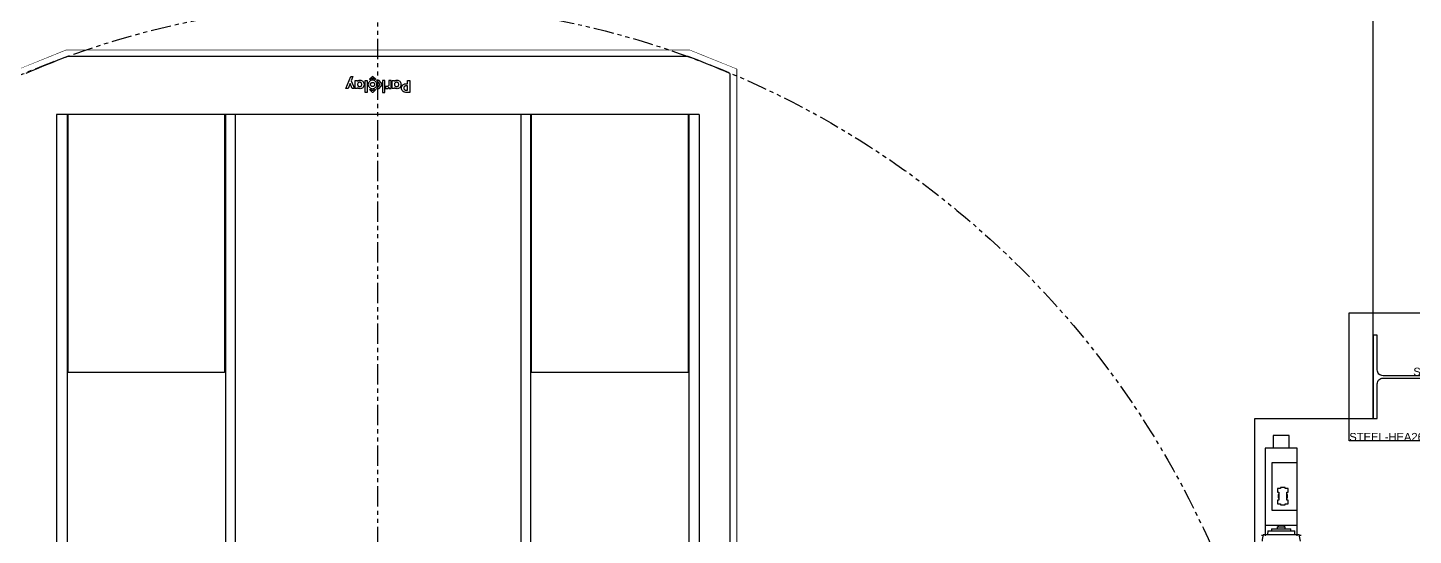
# Model space of a CAD drawing. Header units: millimetres. Extents: x 1005 to 7315, y -2950 to 6147.
# Drawn here: x 1222.4 to 1655.3, y -2232.2 to -2073.7 of the extents above; entities that cross this region are included whole.
import ezdxf

# ---------------------------------------------------------------- set-up
doc = ezdxf.new("R2010")
doc.units = ezdxf.units.MM
doc.set_wipeout_variables(frame=1)
doc.linetypes.add('PHANTOM', pattern=[12.7, 6.35, -1.27, 1.27, -1.27, 1.27, -1.27])
for name, color, linetype in [('PK24-LOGO', 7, 'Continuous'), ('PK24E-DATA', 7, 'Continuous'), ('PK24E-STRUCT-STEEL', 254, 'Continuous'), ('PKE24E-HIDDEN', 7, 'Continuous')]:
    doc.layers.add(name, color=color, linetype=linetype)
for name, color, linetype, true_color in [('PK24-SYS-ROOM', 8, 'Continuous', 0x808080), ('PK24E-COMP-PALLET', 132, 'Continuous', 0x00b7c8), ('PK24E-HELPER', 253, 'PHANTOM', 0xa1a1a1), ('PK24E-SYS-LIFT', 31, 'Continuous', 0xffcc5a)]:
    doc.layers.add(name, color=color, linetype=linetype, true_color=true_color)
doc.styles.get("Standard").update_dxf_attribs({"font": 'arial.ttf'})

# ---------------------------------------------------------------- blocks, each defined once
blk = doc.blocks.new('ELIFTTT-CHASIS--TOP-COMP-PKE24')
at = {"layer": 'PK24E-HELPER'}
blk.add_point((0, 167.5), dxfattribs=at)
at = {"layer": 'PK24E-SYS-LIFT'}
for p, q in [((279.75, 149.25), (279.75, 145.25)), ((284.75, 149.25), (279.75, 149.25)), ((284.75, 145.25), (284.75, 149.25)), ((277.25, 145.25), (277.25, 121.25)), ((287.25, 145.25), (277.25, 145.25)), ((287.25, 140.65), (287.25, 145.25)), ((287.25, 140.65), (279.35, 140.65)), ((279.35, 140.65), (279.35, 125.85)), ((287.25, 125.85), (287.25, 140.65)), ((281.1, 132.62), (281.1, 131.52)), ((282.02, 132.62), (281.1, 132.62)), ((281.1, 131.52), (281.48, 131.52)), ((281.48, 131.52), (281.48, 128.98)), ((283.48, 132.95), (282.02, 132.95)), ((282.02, 132.95), (282.02, 132.62)), ((283.48, 132.62), (283.48, 132.95)), ((284.4, 132.62), (283.48, 132.62)), ((284.02, 131.52), (284.4, 131.52)), ((284.02, 128.98), (284.02, 131.52)), ((284.4, 131.52), (284.4, 132.62)), ((279.35, 125.85), (287.25, 125.85)), ((281.1, 128.98), (281.1, 127.88)), ((281.48, 128.98), (281.1, 128.98)), ((281.1, 127.88), (282.02, 127.88)), ((282.02, 127.88), (282.02, 127.55)), ((282.02, 127.55), (283.48, 127.55)), ((283.48, 127.88), (284.4, 127.88)), ((283.48, 127.55), (283.48, 127.88)), ((284.4, 128.98), (284.02, 128.98)), ((284.4, 127.88), (284.4, 128.98)), ((287.25, 121.25), (287.25, 125.85)), ((277.25, 121.25), (287.25, 121.25)), ((277.25, 121.25), (277.25, 118.3)), ((281.25, 121.25), (281.25, 120.7)), ((283.25, 120.7), (283.25, 121.25)), ((287.25, 118.3), (287.25, 121.25)), ((276.06, 118.05), (276.61, 118.05)), ((276.68, 118.3), (277.28, 118.3)), ((277.28, 118.3), (277.26, 117.91)), ((277.28, 118.3), (287.22, 118.3)), ((278.03, 119.4), (277.97, 118.3)), ((278.03, 119.4), (286.47, 119.4)), ((279.25, 120.1), (279.25, 119.4)), ((279.25, 120.1), (285.25, 120.1)), ((281.1, 120.7), (281, 120.6)), ((281, 120.6), (281, 120.1)), ((283.5, 120.6), (281, 120.6)), ((281.1, 120.7), (283.4, 120.7)), ((283.5, 120.6), (283.4, 120.7)), ((283.5, 120.1), (283.5, 120.6)), ((285.25, 119.4), (285.25, 120.1)), ((286.53, 118.3), (286.47, 119.4)), ((287.24, 117.91), (287.22, 118.3)), ((287.22, 118.3), (287.82, 118.3)), ((287.89, 118.05), (288.44, 118.05))]:
    blk.add_line(p, q, dxfattribs=at)
for start, end in [(147.8509, 212.1491), (327.8509, 32.1491)]:
    blk.add_arc((282.75, 130.25), 1.5, start, end, dxfattribs=at)
for centre, start_param, end_param in [((305.67, 111.06), 1.327153, 1.396535), ((258.83, 111.06), 4.886651, 4.956033)]:
    blk.add_ellipse(centre, major_axis=(0, 29.91), ratio=0.99939, start_param=start_param, end_param=end_param, dxfattribs=at)
for points, knots in [([(282.09, 121.25), (282.11, 121.24), (282.16, 121.21), (282.25, 121.2), (282.34, 121.21), (282.39, 121.24), (282.41, 121.25)], [0, 0, 0, 0, 0.230406, 0.49981, 0.78779, 1, 1, 1, 1]), ([(276.68, 118.3), (276.68, 118.3), (276.67, 118.3), (276.67, 118.28), (276.67, 118.28)], [0, 0, 0, 0, 0.487803, 1, 1, 1, 1]), ([(287.83, 118.28), (287.83, 118.28), (287.83, 118.3), (287.82, 118.3), (287.82, 118.3)], [0, 0, 0, 0, 0.485402, 1, 1, 1, 1])]:
    blk.add_open_spline(points, degree=3, knots=knots, dxfattribs=at)
blk = doc.blocks.new('STEEL-HEA260--TOP-STRUCT-PK24')
at = {"layer": 'PK24E-STRUCT-STEEL', "color": 8, "true_color": 0x808080}
blk.add_lwpolyline([(11.25, 13), (11.25, 2.175, -0.4142136), (9.45, 0.375), (-9.45, 0.375, -0.4142136), (-11.25, 2.175), (-11.25, 13), (-12.5, 13), (-12.5, -13), (-11.25, -13), (-11.25, -2.175, -0.4142136), (-9.45, -0.375), (9.45, -0.375, -0.4142136), (11.25, -2.175), (11.25, -13), (12.5, -13), (12.5, 13)], format="xyb", close=True, dxfattribs=at)
at = {"layer": 'PKE24E-HIDDEN'}
blk.add_attdef('COMP_TYPE', (0, 0.375), '', height=2.5, dxfattribs=at)
blk = doc.blocks.new('STEEL-HEA260-WPLATE-TOP-STRUCT-PK24')
at = {"layer": 'PK24E-STRUCT-STEEL', "color": 8, "true_color": 0x808080}
blk.add_lwpolyline([(-20, 20), (20, 20), (20, -20), (-20, -20)], close=True, dxfattribs=at)
blk.add_blockref('STEEL-HEA260--TOP-STRUCT-PK24', (0, 0)).add_auto_attribs({'COMP_TYPE': 'STEEL-HEA260--TOP-STRUCT-PK24'})
at = {"layer": 'PK24E-DATA'}
blk.add_attdef('COMP_TYPE', (-20, -20), '', height=2.5, dxfattribs=at)
blk = doc.blocks.new('ELIFT-COLUMNS--TOP-COMP-PKE24')
for p in [(-306.5, 167.5), (323.5, 167.5)]:
    blk.add_blockref('STEEL-HEA260-WPLATE-TOP-STRUCT-PK24', p).add_auto_attribs({'COMP_TYPE': 'STEEL-HEA260-WPLATE-TOP-STRUCT-PK24'})
blk = doc.blocks.new('ELIFTTT---TOP-SYS-PKE24')
for name in ['ELIFT-COLUMNS--TOP-COMP-PKE24', 'ELIFTTT-CHASIS--TOP-COMP-PKE24']:
    blk.add_blockref(name, (0, 0))
at = {"layer": 'PK24E-DATA'}
for tag, p in [('COMP_TYPE', (3.47, 12.51)), ('LAYOUT_ID', (3.47, 2.51)), ('SYSTEM_ID', (3.47, -7.49)), ('CARRIER_ID', (3.47, -17.49)), ('CON_CARS', (3.47, -27.49))]:
    blk.add_attdef(tag, p, '', height=5, dxfattribs=at)
blk = doc.blocks.new('LOGO----DECOR-PK24')
at = {"layer": 'PK24-LOGO'}
for p, q in [((-10, 2.13), (-8.71, 2.13)), ((-10, -1.62), (-10, 2.13)), ((-9.29, 1.47), (-9.29, 0.11)), ((-8.76, 1.47), (-9.29, 1.47)), ((-9.29, 0.11), (-8.76, 0.11)), ((-8.61, 1.46), (-8.76, 1.47)), ((-8.76, 0.11), (-8.61, 0.13)), ((-8.71, 2.13), (-8.43, 2.11)), ((-8.48, 1.42), (-8.61, 1.46)), ((-8.61, 0.13), (-8.48, 0.17)), ((-8.36, 1.35), (-8.48, 1.42)), ((-8.48, 0.17), (-8.36, 0.23)), ((-8.43, 2.11), (-8.3, 2.07)), ((-8.26, 1.27), (-8.36, 1.35)), ((-8.36, 0.23), (-8.26, 0.31)), ((-8.3, 2.07), (-8.17, 2.03)), ((-8.19, 1.17), (-8.26, 1.27)), ((-8.26, 0.31), (-8.19, 0.41)), ((-8.13, 1.05), (-8.19, 1.17)), ((-8.19, 0.41), (-8.13, 0.53)), ((-8.17, 2.03), (-7.94, 1.9)), ((-8.09, 0.93), (-8.13, 1.05)), ((-8.13, 0.53), (-8.09, 0.66)), ((-8.08, 0.79), (-8.09, 0.93)), ((-8.09, 0.66), (-8.08, 0.79)), ((-7.94, 1.9), (-7.74, 1.74)), ((-7.74, 1.74), (-7.58, 1.55)), ((-7.58, 0.04), (-7.74, -0.16)), ((-7.58, 1.55), (-7.46, 1.32)), ((-7.46, 0.27), (-7.58, 0.04)), ((-7.46, 1.32), (-7.38, 1.06)), ((-7.38, 0.52), (-7.46, 0.27)), ((-7.38, 1.06), (-7.36, 0.79)), ((-7.36, 0.79), (-7.38, 0.52)), ((-7.19, -0.02), (-7.16, 0.13)), ((-7.16, 0.13), (-7.11, 0.26)), ((-7.11, 0.26), (-6.98, 0.49)), ((-6.98, 0.49), (-6.82, 0.68)), ((-6.82, 0.68), (-6.62, 0.82)), ((-6.62, 0.82), (-6.41, 0.92)), ((-6.42, 0.06), (-6.48, -0.05)), ((-6.33, 0.17), (-6.42, 0.06)), ((-6.41, 0.92), (-6.19, 0.98)), ((-6.23, 0.25), (-6.33, 0.17)), ((-6.11, 0.31), (-6.23, 0.25)), ((-6.19, 0.98), (-5.97, 1)), ((-5.98, 0.35), (-6.11, 0.31)), ((-5.84, 0.36), (-5.98, 0.35)), ((-5.97, 1), (-5.74, 0.98)), ((-5.71, 0.35), (-5.84, 0.36)), ((-5.74, 0.98), (-5.53, 0.92)), ((-5.58, 0.31), (-5.71, 0.35)), ((-5.47, 0.24), (-5.58, 0.31)), ((-5.53, 0.92), (-5.35, 0.82)), ((-5.37, 0.16), (-5.47, 0.24)), ((-5.29, 0.06), (-5.37, 0.16)), ((-5.35, 0.82), (-5.21, 0.7)), ((-5.23, -0.06), (-5.29, 0.06)), ((-5.21, 0.7), (-5.21, 0.95)), ((-5.21, 0.95), (-4.5, 0.95)), ((-4.5, 0.95), (-4.5, -1.62)), ((-3.41, 0.95), (-4.11, 0.95)), ((-4.11, 0.95), (-4.11, -1.62)), ((-3.41, 0.53), (-3.41, 0.95)), ((-3.36, 0.62), (-3.41, 0.53)), ((-3.37, -0.03), (-3.32, 0.06)), ((-3.29, 0.71), (-3.36, 0.62)), ((-3.32, 0.06), (-3.26, 0.13)), ((-3.22, 0.78), (-3.29, 0.71)), ((-3.26, 0.13), (-3.19, 0.19)), ((-3.14, 0.84), (-3.22, 0.78)), ((-3.19, 0.19), (-3.11, 0.23)), ((-3.05, 0.89), (-3.14, 0.84)), ((-3.11, 0.23), (-3.02, 0.26)), ((-2.94, 0.92), (-3.05, 0.89)), ((-3.02, 0.26), (-2.92, 0.27)), ((-2.83, 0.94), (-2.94, 0.92)), ((-2.92, 0.27), (-2.42, 0.27)), ((-2.7, 0.95), (-2.83, 0.94)), ((-2.42, 0.95), (-2.7, 0.95)), ((-2.42, 0.27), (-2.42, 0.95)), ((-1.42, 2.13), (-2.13, 2.13)), ((-2.13, 2.13), (-2.13, -1.62)), ((-1.42, -1.62), (-1.42, 2.13)), ((-0.37, 0.95), (-1.42, -0.33)), ((-0.61, -0.33), (0.44, 0.95)), ((0.44, 0.95), (-0.37, 0.95)), ((0.44, 0.19), (0.36, -0.06)), ((0.56, 0.41), (0.44, 0.19)), ((0.72, 0.61), (0.56, 0.41)), ((0.92, 0.77), (0.72, 0.61)), ((0.77, 1.32), (0.79, 1.37)), ((0.78, 1.26), (0.77, 1.32)), ((0.81, 1.24), (0.78, 1.26)), ((0.79, 1.37), (1.61, 2.19)), ((0.85, 1.23), (0.81, 1.24)), ((0.89, 1.24), (0.85, 1.23)), ((1.07, 1.32), (0.89, 1.24)), ((1.15, 0.9), (0.92, 0.77)), ((1.27, 1.37), (1.07, 1.32)), ((1.07, -0.08), (1.13, 0.03)), ((1.13, 0.03), (1.21, 0.12)), ((1.4, 0.98), (1.15, 0.9)), ((1.21, 0.12), (1.3, 0.2)), ((1.46, 1.41), (1.27, 1.37)), ((1.3, 0.2), (1.41, 0.26)), ((1.67, 1), (1.4, 0.98)), ((1.41, 0.26), (1.54, 0.3)), ((1.67, 1.42), (1.46, 1.41)), ((1.54, 0.3), (1.67, 0.31)), ((1.61, 2.19), (1.67, 2.21)), ((1.67, 2.21), (1.73, 2.19)), ((1.87, 1.41), (1.67, 1.42)), ((1.94, 0.98), (1.67, 1)), ((1.67, 0.31), (1.8, 0.3)), ((1.73, 2.19), (2.54, 1.37)), ((1.8, 0.3), (1.92, 0.26)), ((2.07, 1.37), (1.87, 1.41)), ((1.92, 0.26), (2.03, 0.2)), ((2.19, 0.9), (1.94, 0.98)), ((2.03, 0.2), (2.13, 0.12)), ((2.26, 1.32), (2.07, 1.37)), ((2.13, 0.12), (2.2, 0.03)), ((2.41, 0.77), (2.19, 0.9)), ((2.2, 0.03), (2.26, -0.08)), ((2.45, 1.24), (2.26, 1.32)), ((2.61, 0.61), (2.41, 0.77)), ((2.48, 1.23), (2.45, 1.24)), ((2.52, 1.24), (2.48, 1.23)), ((2.55, 1.26), (2.52, 1.24)), ((2.54, 1.37), (2.57, 1.32)), ((2.57, 1.32), (2.55, 1.26)), ((2.78, 0.41), (2.61, 0.61)), ((2.9, 0.19), (2.78, 0.41)), ((2.98, -0.06), (2.9, 0.19)), ((3.31, 2.13), (4.01, 2.13)), ((3.31, -1.62), (3.31, 2.13)), ((4.01, 2.13), (4.01, -1.62)), ((4.37, -0.02), (4.4, 0.13)), ((4.4, 0.13), (4.45, 0.26)), ((4.45, 0.26), (4.58, 0.49)), ((4.58, 0.49), (4.74, 0.68)), ((4.74, 0.68), (4.93, 0.82)), ((4.93, 0.82), (5.15, 0.92)), ((5.14, 0.06), (5.08, -0.05)), ((5.23, 0.17), (5.14, 0.06)), ((5.15, 0.92), (5.37, 0.98)), ((5.33, 0.25), (5.23, 0.17)), ((5.45, 0.31), (5.33, 0.25)), ((5.37, 0.98), (5.59, 1)), ((5.58, 0.35), (5.45, 0.31)), ((5.72, 0.36), (5.58, 0.35)), ((5.59, 1), (5.82, 0.98)), ((5.85, 0.35), (5.72, 0.36)), ((5.82, 0.98), (6.03, 0.92)), ((5.98, 0.31), (5.85, 0.35)), ((6.09, 0.24), (5.98, 0.31)), ((6.03, 0.92), (6.21, 0.82)), ((6.19, 0.16), (6.09, 0.24)), ((6.27, 0.06), (6.19, 0.16)), ((6.21, 0.82), (6.35, 0.7)), ((6.32, -0.06), (6.27, 0.06)), ((6.35, 0.7), (6.35, 0.95)), ((6.35, 0.95), (7.06, 0.95)), ((7.06, 0.95), (7.06, -1.62)), ((8.33, -1.51), (7.31, 0.95)), ((7.31, 0.95), (8.05, 0.95)), ((8.05, 0.95), (8.68, -0.63)), ((10, 0.95), (8.51, -2.81)), ((8.68, -0.63), (9.27, 0.95)), ((9.27, 0.95), (10, 0.95)), ((-9.29, -1.62), (-10, -1.62)), ((-8.71, -0.55), (-9.29, -0.55)), ((-9.29, -0.55), (-9.29, -1.62)), ((-8.43, -0.52), (-8.71, -0.55)), ((-8.3, -0.49), (-8.43, -0.52)), ((-8.17, -0.44), (-8.3, -0.49)), ((-7.94, -0.32), (-8.17, -0.44)), ((-7.74, -0.16), (-7.94, -0.32)), ((-7.22, -0.33), (-7.21, -0.17)), ((-7.21, -0.5), (-7.22, -0.33)), ((-7.21, -0.17), (-7.19, -0.02)), ((-7.19, -0.65), (-7.21, -0.5)), ((-7.16, -0.79), (-7.19, -0.65)), ((-7.1, -0.92), (-7.16, -0.79)), ((-6.97, -1.15), (-7.1, -0.92)), ((-6.81, -1.34), (-6.97, -1.15)), ((-6.62, -1.48), (-6.81, -1.34)), ((-6.41, -1.59), (-6.62, -1.48)), ((-6.52, -0.18), (-6.53, -0.33)), ((-6.53, -0.33), (-6.52, -0.47)), ((-6.48, -0.05), (-6.52, -0.18)), ((-6.52, -0.47), (-6.48, -0.6)), ((-6.48, -0.6), (-6.42, -0.72)), ((-6.42, -0.72), (-6.33, -0.82)), ((-6.19, -1.65), (-6.41, -1.59)), ((-6.33, -0.82), (-6.23, -0.9)), ((-6.23, -0.9), (-6.11, -0.97)), ((-5.98, -1.67), (-6.19, -1.65)), ((-6.11, -0.97), (-5.98, -1.01)), ((-5.98, -1.01), (-5.84, -1.02)), ((-5.74, -1.65), (-5.98, -1.67)), ((-5.84, -1.02), (-5.71, -1.01)), ((-5.53, -1.57), (-5.74, -1.65)), ((-5.71, -1.01), (-5.58, -0.97)), ((-5.58, -0.97), (-5.47, -0.9)), ((-5.35, -1.47), (-5.53, -1.57)), ((-5.47, -0.9), (-5.37, -0.82)), ((-5.37, -0.82), (-5.29, -0.72)), ((-5.21, -1.33), (-5.35, -1.47)), ((-5.29, -0.72), (-5.23, -0.6)), ((-5.2, -0.19), (-5.23, -0.06)), ((-5.23, -0.6), (-5.2, -0.47)), ((-5.21, -1.62), (-5.21, -1.33)), ((-5.21, -1.33), (-5.21, -1.33)), ((-4.5, -1.62), (-5.21, -1.62)), ((-5.19, -0.33), (-5.2, -0.19)), ((-5.2, -0.47), (-5.19, -0.33)), ((-4.11, -1.62), (-3.41, -1.62)), ((-3.41, -0.21), (-3.4, -0.12)), ((-3.41, -1.62), (-3.41, -0.21)), ((-3.4, -0.12), (-3.37, -0.03)), ((-2.13, -1.62), (-1.42, -1.62)), ((-1.42, -0.33), (-0.37, -1.62)), ((0.44, -1.62), (-0.61, -0.33)), ((-0.37, -1.62), (0.44, -1.62)), ((0.36, -0.06), (0.33, -0.33)), ((0.33, -0.33), (0.36, -0.6)), ((0.36, -0.6), (0.44, -0.85)), ((0.44, -0.85), (0.56, -1.08)), ((0.56, -1.08), (0.72, -1.28)), ((0.72, -1.28), (0.92, -1.44)), ((0.77, -1.98), (0.78, -1.93)), ((0.79, -2.04), (0.77, -1.98)), ((0.78, -1.93), (0.81, -1.9)), ((1.61, -2.85), (0.79, -2.04)), ((0.81, -1.9), (0.85, -1.89)), ((0.85, -1.89), (0.89, -1.9)), ((0.89, -1.9), (1.07, -1.98)), ((0.92, -1.44), (1.15, -1.56)), ((1.02, -0.33), (1.03, -0.2)), ((1.03, -0.46), (1.02, -0.33)), ((1.03, -0.2), (1.07, -0.08)), ((1.07, -0.59), (1.03, -0.46)), ((1.13, -0.7), (1.07, -0.59)), ((1.07, -1.98), (1.27, -2.04)), ((1.21, -0.79), (1.13, -0.7)), ((1.15, -1.56), (1.4, -1.64)), ((1.3, -0.87), (1.21, -0.79)), ((1.27, -2.04), (1.46, -2.07)), ((1.41, -0.93), (1.3, -0.87)), ((1.4, -1.64), (1.67, -1.67)), ((1.54, -0.97), (1.41, -0.93)), ((1.46, -2.07), (1.67, -2.09)), ((1.67, -0.98), (1.54, -0.97)), ((1.67, -2.88), (1.61, -2.85)), ((1.8, -0.97), (1.67, -0.98)), ((1.67, -1.67), (1.94, -1.64)), ((1.67, -2.09), (1.87, -2.07)), ((1.73, -2.85), (1.67, -2.88)), ((2.54, -2.04), (1.73, -2.85)), ((1.92, -0.93), (1.8, -0.97)), ((1.87, -2.07), (2.07, -2.04)), ((2.03, -0.87), (1.92, -0.93)), ((1.94, -1.64), (2.19, -1.56)), ((2.13, -0.79), (2.03, -0.87)), ((2.07, -2.04), (2.26, -1.98)), ((2.2, -0.7), (2.13, -0.79)), ((2.19, -1.56), (2.41, -1.44)), ((2.26, -0.59), (2.2, -0.7)), ((2.26, -0.08), (2.3, -0.2)), ((2.3, -0.46), (2.26, -0.59)), ((2.26, -1.98), (2.45, -1.9)), ((2.3, -0.2), (2.31, -0.33)), ((2.31, -0.33), (2.3, -0.46)), ((2.41, -1.44), (2.61, -1.28)), ((2.45, -1.9), (2.48, -1.89)), ((2.48, -1.89), (2.52, -1.9)), ((2.52, -1.9), (2.55, -1.93)), ((2.57, -1.98), (2.54, -2.04)), ((2.55, -1.93), (2.57, -1.98)), ((2.61, -1.28), (2.78, -1.08)), ((2.78, -1.08), (2.9, -0.85)), ((2.9, -0.85), (2.98, -0.6)), ((3, -0.33), (2.98, -0.06)), ((2.98, -0.6), (3, -0.33)), ((4.01, -1.62), (3.31, -1.62)), ((4.34, -0.17), (4.37, -0.02)), ((4.34, -0.33), (4.34, -0.17)), ((4.34, -0.5), (4.34, -0.33)), ((4.37, -0.65), (4.34, -0.5)), ((4.4, -0.79), (4.37, -0.65)), ((4.46, -0.92), (4.4, -0.79)), ((4.59, -1.15), (4.46, -0.92)), ((4.75, -1.34), (4.59, -1.15)), ((4.94, -1.48), (4.75, -1.34)), ((5.15, -1.59), (4.94, -1.48)), ((5.04, -0.18), (5.03, -0.33)), ((5.03, -0.33), (5.04, -0.47)), ((5.08, -0.05), (5.04, -0.18)), ((5.04, -0.47), (5.08, -0.6)), ((5.08, -0.6), (5.14, -0.72)), ((5.14, -0.72), (5.23, -0.82)), ((5.37, -1.65), (5.15, -1.59)), ((5.23, -0.82), (5.33, -0.9)), ((5.33, -0.9), (5.45, -0.97)), ((5.58, -1.67), (5.37, -1.65)), ((5.45, -0.97), (5.58, -1.01)), ((5.58, -1.01), (5.72, -1.02)), ((5.81, -1.65), (5.58, -1.67)), ((5.72, -1.02), (5.85, -1.01)), ((6.03, -1.57), (5.81, -1.65)), ((5.85, -1.01), (5.98, -0.97)), ((5.98, -0.97), (6.09, -0.9)), ((6.21, -1.47), (6.03, -1.57)), ((6.09, -0.9), (6.19, -0.82)), ((6.19, -0.82), (6.27, -0.72)), ((6.35, -1.33), (6.21, -1.47)), ((6.27, -0.72), (6.32, -0.6)), ((6.36, -0.19), (6.32, -0.06)), ((6.32, -0.6), (6.36, -0.47)), ((6.35, -1.62), (6.35, -1.33)), ((6.35, -1.33), (6.35, -1.33)), ((7.06, -1.62), (6.35, -1.62)), ((6.37, -0.33), (6.36, -0.19)), ((6.36, -0.47), (6.37, -0.33)), ((7.8, -2.81), (8.33, -1.51)), ((8.51, -2.81), (7.8, -2.81))]:
    blk.add_line(p, q, dxfattribs=at)
blk = doc.blocks.new('*U71')
at = {"layer": 'PK24E-COMP-PALLET'}
for p, q in [((249.45, 100.42), (-249.45, 100.42)), ((249.45, -100.42), (249.45, 100.42)), ((249.45, 97.11), (-249.45, 97.11)), ((168.92, 47.89), (168.92, 96.89)), ((249.45, 96.89), (168.92, 96.89)), ((267.5, -96.99), (267.5, 96.99)), ((249.45, 47.67), (-249.45, 47.67)), ((249.45, 47.89), (168.92, 47.89)), ((249.45, 44.65), (-249.45, 44.65)), ((249.45, -44.65), (-249.45, -44.65)), ((249.45, -47.67), (-249.45, -47.67)), ((168.92, -96.89), (168.92, -47.89)), ((249.45, -47.89), (168.92, -47.89)), ((249.45, -97.11), (-249.45, -97.11)), ((249.45, -96.89), (168.92, -96.89)), ((249.45, -100.42), (-249.45, -100.42)), ((262.27, -110), (-262.27, -110))]:
    blk.add_line(p, q, dxfattribs=at)
for start, end in [(20.4566, 23.3531), (336.6469, 339.5434)]:
    blk.add_arc((7.5, 0), 277.5, start, end, dxfattribs=at)
at = {"linetype": 'Continuous', "rotation": 90}
blk.add_blockref('LOGO----DECOR-PK24', (258.48, 0), dxfattribs=at)
blk = doc.blocks.new('ROOM-ADLIYE--TOP-SYS-PKE24')
at = {"layer": 'PK24-SYS-ROOM'}
for points in [[(-274.25, 111.86), (274.01, 111.86), (274.01, 154.5), (311, 154.5), (311, 252.11), (311, 349.72), (-294, 349.72), (-294, 252.11), (-294, 154.5), (-274.25, 154.5)], [(-112, 263.62), (-97.37, 269.5), (97.37, 269.5), (112, 263.62), (112, -263.62), (97.37, -269.5), (-97.37, -269.5), (-112, -263.62)]]:
    blk.add_lwpolyline(points, close=True, dxfattribs=at)
blk.add_lwpolyline([(-110, 262.27), (-96.99, 267.5), (96.99, 267.5), (110, 262.27), (110, -262.27), (96.99, -267.5), (-96.99, -267.5), (-110, -262.27), (-110, 262.27)], dxfattribs=at)
for name in ['ELIFT-COLUMNS--TOP-COMP-PKE24', 'ELIFTTT-CHASIS--TOP-COMP-PKE24']:
    blk.add_blockref(name, (0, 0), dxfattribs=at)
blk.add_wipeout([(-112, 263.62), (-97.37, 269.5), (97.37, 269.5), (112, 263.62), (112, -263.62), (97.37, -269.5), (-97.37, -269.5), (-112, -263.62)]).dxf.layer = 'PK24-SYS-ROOM'
at = {"layer": 'PK24E-HELPER'}
blk.add_line((0, 0), (0, 524.72), dxfattribs=at)
blk.add_circle((-0.12, -0.14), 284.63, dxfattribs=at)
at = {"layer": 'PK24-SYS-ROOM', "rotation": 90}
blk.add_blockref('*U71', (0, 0), dxfattribs=at)
at = {"layer": 'PK24E-DATA'}
for tag, p in [('COMP_TYPE', (-1.32, 32.97)), ('ROOM_TYPE', (-1.32, 22.97)), ('SYSTEM_ID', (-1.32, 12.97)), ('CARRIER_ID', (-1.32, 2.97)), ('LAYOUT_ID', (-1.32, -7.03)), ('DOOR_COUNT', (-1.32, -17.03)), ('DOOR1_ANGLE', (-1.32, -27.03))]:
    blk.add_attdef(tag, p, '', height=5, dxfattribs=at)
at = {"layer": 'PK24E-DATA', "flags": 8}
blk.add_attdef('DOOR2_ANGLE', (-1.32, -37.03), '', height=5, dxfattribs=at)

msp = doc.modelspace()

# ---------------------------------------------------------------- block references
msp.add_blockref('ELIFTTT---TOP-SYS-PKE24', (1331.836, -2350.223))

# ---------------------------------------------------------------- next in the draw order: block references
msp.add_blockref('ELIFTTT---TOP-SYS-PKE24', (1961.836, -2350.223))

# ---------------------------------------------------------------- next in the draw order: block references
msp.add_blockref('ROOM-ADLIYE--TOP-SYS-PKE24', (1331.836, -2350.223))

# ---------------------------------------------------------------- next in the draw order: block references
msp.add_blockref('ROOM-ADLIYE--TOP-SYS-PKE24', (1961.836, -2350.223))

doc.saveas('drawing.dxf')
